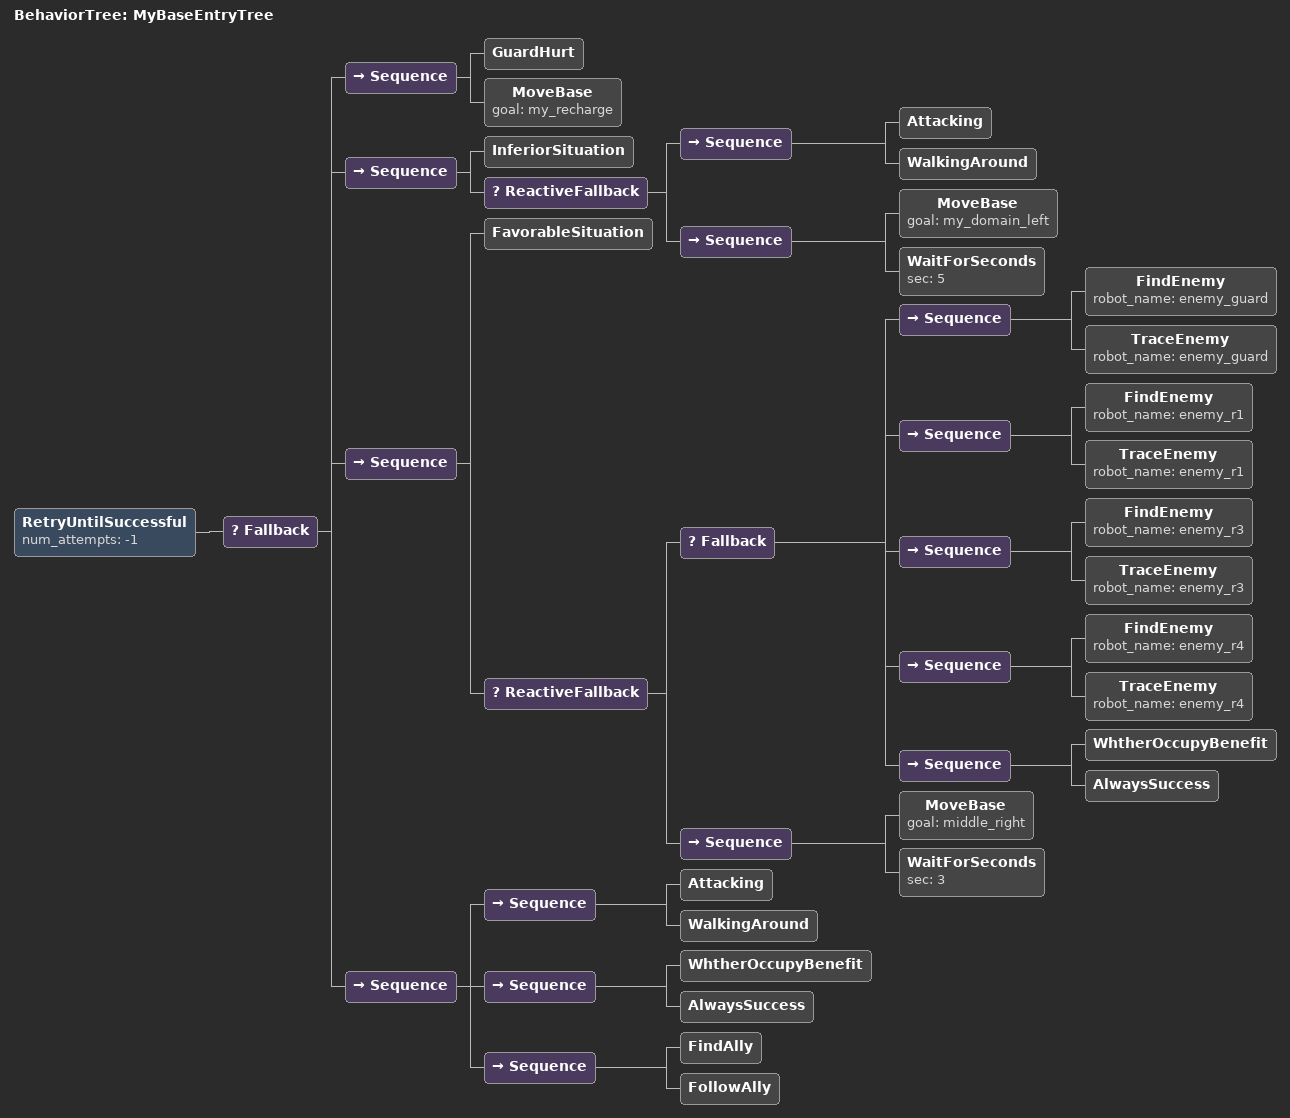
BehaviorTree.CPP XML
<root BTCPP_format="4">

  <BehaviorTree ID="MyBaseEntryTree">
    <RetryUntilSuccessful num_attempts="-1">
      <Fallback>
        <Sequence>
          <GuardHurt/>
          <MoveBase goal="my_recharge"/>
        </Sequence>
        <Sequence>
          <InferiorSituation/>
          <ReactiveFallback>
            <Sequence>
              <Attacking/>
              <WalkingAround/>
            </Sequence>
            <Sequence>
              <MoveBase goal="my_domain_left"/>
              <WaitForSeconds sec="5"/>
            </Sequence>
          </ReactiveFallback>
        </Sequence>
        <Sequence>
          <FavorableSituation/>
          <ReactiveFallback>
            <Fallback>
              <Sequence>
                <FindEnemy robot_name="enemy_guard"/>
                <TraceEnemy robot_name="enemy_guard"/>
              </Sequence>
              <Sequence>
                <FindEnemy robot_name="enemy_r1"/>
                <TraceEnemy robot_name="enemy_r1"/>
              </Sequence>
              <Sequence>
                <FindEnemy robot_name="enemy_r3"/>
                <TraceEnemy robot_name="enemy_r3"/>
              </Sequence>
              <Sequence>
                <FindEnemy robot_name="enemy_r4"/>
                <TraceEnemy robot_name="enemy_r4"/>
              </Sequence>
              <Sequence>
                <WhtherOccupyBenefit/>
                <AlwaysSuccess/>
              </Sequence>
            </Fallback>
            <Sequence>
              <MoveBase goal="middle_right"/>
              <WaitForSeconds sec="3"/>
            </Sequence>
          </ReactiveFallback>
        </Sequence>
        <Sequence>
          <Sequence>
            <Attacking/>
            <WalkingAround/>
          </Sequence>
          <Sequence>
            <WhtherOccupyBenefit/>
            <AlwaysSuccess/>
          </Sequence>
          <Sequence>
            <FindAlly/>
            <FollowAlly/>
          </Sequence>
        </Sequence>
      </Fallback>
    </RetryUntilSuccessful>
  </BehaviorTree>

</root>
